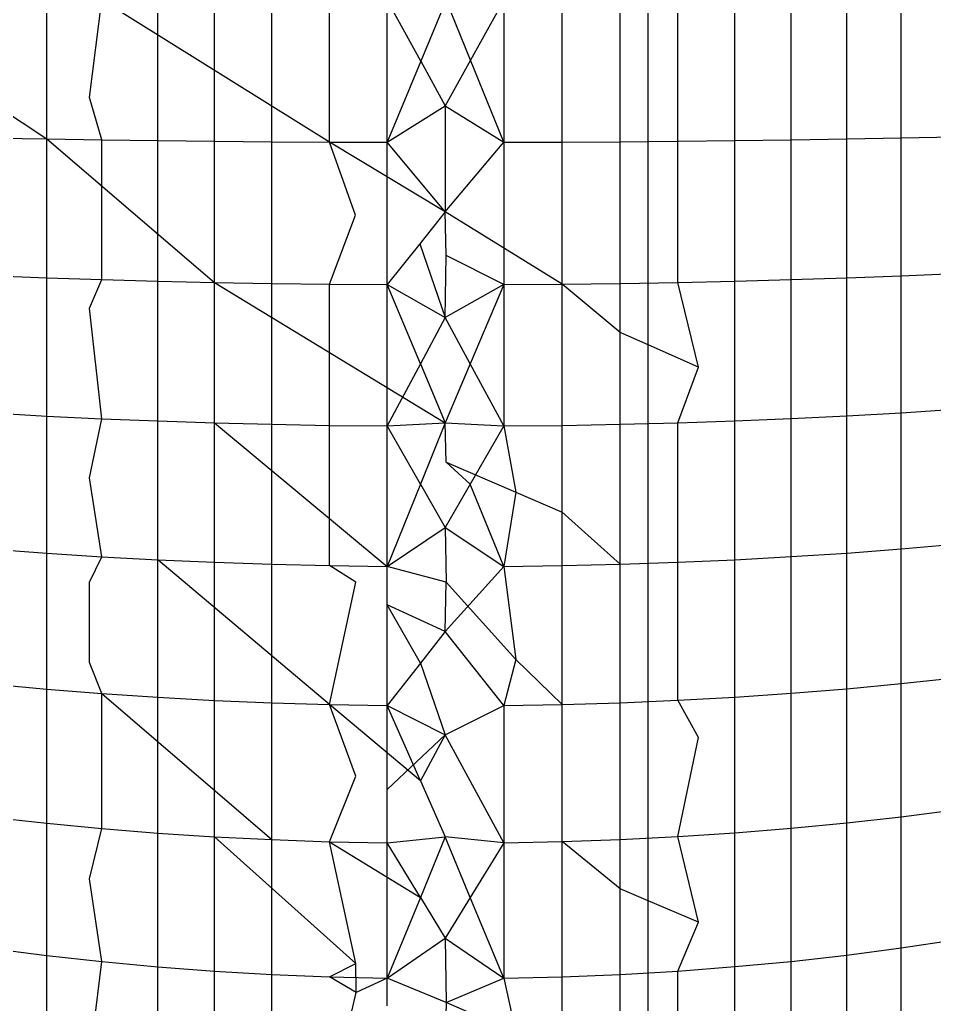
# Model space of a CAD drawing. Header units: inches. Extents: x 17 to 4615, y 5 to 3256.
# Drawn here: x 742.636 to 743.486, y 2589.219 to 2590.134 of the extents above; entities that cross this region are included whole.
import ezdxf

# ---------------------------------------------------------------- set-up
doc = ezdxf.new("R2010")
doc.units = ezdxf.units.IN
doc.header["$MEASUREMENT"] = 0

msp = doc.modelspace()

# ---------------------------------------------------------------- linework, layer by layer
for p, q in [((743.2201, 2589.83184), (743.2201, 2590.18482)), ((742.46644, 2590.15232), (742.6612, 2590.02305)), ((742.6612, 2590.02305), (742.6612, 2590.15232)), ((742.70103, 2590.06164), (742.71244, 2590.15232)), ((742.92375, 2590.02015), (742.71244, 2590.15232)), ((742.76441, 2590.02149), (742.76441, 2590.15232)), ((742.81706, 2590.02091), (742.81706, 2590.15232)), ((742.87022, 2590.02048), (742.87022, 2590.15232)), ((742.92375, 2590.02015), (742.92375, 2590.15232)), ((742.97755, 2590.01996), (742.97755, 2590.15232)), ((743.00875, 2590.09528), (742.97755, 2590.15232)), ((743.03239, 2590.15232), (743.00875, 2590.09528)), ((743.05498, 2590.09637), (743.03239, 2590.15232)), ((743.08583, 2590.15232), (743.05498, 2590.09637)), ((743.08583, 2590.15232), (743.08583, 2590.01996)), ((743.14006, 2590.02015), (743.14006, 2590.15232)), ((743.19398, 2590.02048), (743.19398, 2590.15232)), ((743.24754, 2590.02094), (743.24754, 2590.15232)), ((743.30058, 2590.02152), (743.30058, 2590.15232)), ((743.35295, 2590.02225), (743.35295, 2590.15232)), ((743.40452, 2590.02308), (743.40452, 2590.15232)), ((743.45518, 2590.02405), (743.45518, 2590.15232)), ((743.00875, 2590.09528), (742.97755, 2590.01996)), ((743.00875, 2590.09528), (743.03147, 2590.05375)), ((743.05498, 2590.09637), (743.03147, 2590.05375)), ((743.08583, 2590.01996), (743.05498, 2590.09637)), ((742.71244, 2590.02219), (742.70103, 2590.06164)), ((742.97755, 2590.01996), (743.03147, 2590.05375)), ((743.03147, 2590.05375), (743.08583, 2590.01996)), ((743.03147, 2590.05375), (743.03147, 2589.9553)), ((742.61088, 2590.02399), (742.6612, 2590.02305)), ((743.40452, 2590.02308), (743.45518, 2590.02405)), ((743.45518, 2590.02405), (743.50483, 2590.02515)), ((743.45518, 2589.89609), (743.45518, 2590.02405)), ((742.6612, 2590.02305), (742.71244, 2590.02219)), ((742.6612, 2589.89405), (742.6612, 2590.02305)), ((742.6612, 2590.02305), (742.81706, 2589.88984)), ((742.71244, 2590.02219), (742.76441, 2590.02149)), ((742.71244, 2589.8924), (742.71244, 2590.02219)), ((742.76441, 2590.02149), (742.81706, 2590.02091)), ((742.76441, 2589.891), (742.76441, 2590.02149)), ((742.81706, 2590.02091), (742.87022, 2590.02048)), ((742.81706, 2589.88984), (742.81706, 2590.02091)), ((742.87022, 2590.02048), (742.92375, 2590.02015)), ((742.87022, 2589.88892), (742.87022, 2590.02048)), ((742.92375, 2590.02015), (742.97755, 2590.01996)), ((742.94797, 2589.95232), (742.92375, 2590.02015)), ((743.03147, 2589.9553), (742.92375, 2590.02015)), ((743.03147, 2589.9553), (742.97755, 2590.01996)), ((742.97755, 2589.88788), (742.97755, 2590.01996)), ((743.03147, 2589.9553), (743.08583, 2590.01996)), ((743.08583, 2590.01996), (743.14006, 2590.02015)), ((743.08583, 2590.01996), (743.08583, 2589.88788)), ((743.14006, 2590.02015), (743.19398, 2590.02048)), ((743.14006, 2589.88828), (743.14006, 2590.02015)), ((743.19398, 2590.02048), (743.24754, 2590.02094)), ((743.19398, 2589.88895), (743.19398, 2590.02048)), ((743.24754, 2590.02094), (743.30058, 2590.02152)), ((743.24754, 2589.88987), (743.24754, 2590.02094)), ((743.30058, 2590.02152), (743.35295, 2590.02225)), ((743.30058, 2589.89106), (743.30058, 2590.02152)), ((743.35295, 2590.02225), (743.40452, 2590.02308)), ((743.35295, 2589.89249), (743.35295, 2590.02225)), ((743.40452, 2589.89417), (743.40452, 2590.02308)), ((742.92375, 2589.88828), (742.94797, 2589.95232)), ((743.03147, 2589.9553), (743.00788, 2589.9258)), ((743.03239, 2589.91494), (743.03147, 2589.9553)), ((743.14006, 2589.88828), (743.03147, 2589.9553)), ((743.00788, 2589.9258), (742.97755, 2589.88788)), ((743.00788, 2589.9258), (743.03147, 2589.85712)), ((743.03147, 2589.85712), (743.03239, 2589.91494)), ((743.08583, 2589.88788), (743.03239, 2589.91494)), ((742.61088, 2589.89597), (742.6612, 2589.89405)), ((743.40452, 2589.89417), (743.45518, 2589.89609)), ((743.45518, 2589.89609), (743.50483, 2589.89826)), ((743.45518, 2589.76874), (743.45518, 2589.89609)), ((742.6612, 2589.89405), (742.71244, 2589.8924)), ((742.6612, 2589.76572), (742.6612, 2589.89405)), ((742.70103, 2589.86596), (742.71244, 2589.8924)), ((742.71244, 2589.8924), (742.76441, 2589.891)), ((742.76441, 2589.891), (742.81706, 2589.88984)), ((742.76441, 2589.76111), (742.76441, 2589.891)), ((742.81706, 2589.88984), (742.87022, 2589.88892)), ((742.81706, 2589.88984), (743.03147, 2589.75934)), ((742.81706, 2589.75937), (742.81706, 2589.88984)), ((742.87022, 2589.88892), (742.92375, 2589.88828)), ((742.87022, 2589.75803), (742.87022, 2589.88892)), ((742.92375, 2589.88828), (742.97755, 2589.88788)), ((742.92375, 2589.75705), (742.92375, 2589.88828)), ((742.97755, 2589.75647), (742.97755, 2589.88788)), ((742.97755, 2589.88788), (743.03147, 2589.85712)), ((743.00847, 2589.81418), (742.97755, 2589.88788)), ((743.08583, 2589.88788), (743.03147, 2589.85712)), ((743.08583, 2589.88788), (743.05466, 2589.81418)), ((743.08583, 2589.88788), (743.14006, 2589.88828)), ((743.08583, 2589.88788), (743.08583, 2589.75647)), ((743.14006, 2589.88828), (743.19398, 2589.88895)), ((743.14006, 2589.75708), (743.14006, 2589.88828)), ((743.19398, 2589.84341), (743.14006, 2589.88828)), ((743.19398, 2589.88895), (743.24754, 2589.88987)), ((743.19398, 2589.84341), (743.19398, 2589.88895)), ((743.24754, 2589.88987), (743.30058, 2589.89106)), ((743.2667, 2589.81121), (743.24754, 2589.88987)), ((743.30058, 2589.89106), (743.35295, 2589.89249)), ((743.30058, 2589.7612), (743.30058, 2589.89106)), ((743.35295, 2589.89249), (743.40452, 2589.89417)), ((743.35295, 2589.76334), (743.35295, 2589.89249)), ((743.40452, 2589.76587), (743.40452, 2589.89417)), ((742.71244, 2589.76322), (742.70103, 2589.86596)), ((743.03147, 2589.85712), (743.00847, 2589.81418)), ((743.05466, 2589.81418), (743.03147, 2589.85712)), ((743.19398, 2589.75806), (743.19398, 2589.84341)), ((743.2201, 2589.83184), (743.19398, 2589.84341)), ((743.2667, 2589.81121), (743.2201, 2589.83184)), ((743.2201, 2589.31543), (743.2201, 2589.83184)), ((743.00847, 2589.81418), (742.97755, 2589.75647)), ((743.00847, 2589.81418), (743.03147, 2589.75934)), ((743.05466, 2589.81418), (743.03147, 2589.75934)), ((743.08583, 2589.75647), (743.05466, 2589.81418)), ((743.24754, 2589.75943), (743.2667, 2589.81121)), ((742.61088, 2589.76856), (742.6612, 2589.76572)), ((743.40452, 2589.76587), (743.45518, 2589.76874)), ((743.45518, 2589.76874), (743.50483, 2589.77201)), ((743.45518, 2589.64234), (743.45518, 2589.76874)), ((742.6612, 2589.76572), (742.71244, 2589.76322)), ((742.6612, 2589.63828), (742.6612, 2589.76572)), ((742.70103, 2589.70847), (742.71244, 2589.76322)), ((742.71244, 2589.76322), (742.76441, 2589.76111)), ((742.76441, 2589.76111), (742.81706, 2589.75937)), ((742.76441, 2589.63218), (742.76441, 2589.76111)), ((742.81706, 2589.75937), (742.87022, 2589.75803)), ((742.81706, 2589.75937), (742.97755, 2589.62601)), ((742.81706, 2589.62989), (742.81706, 2589.75937)), ((742.97755, 2589.75647), (743.03147, 2589.75934)), ((743.03147, 2589.75934), (743.00844, 2589.7024)), ((743.03147, 2589.75934), (743.08583, 2589.75647)), ((743.03239, 2589.72286), (743.03147, 2589.75934)), ((743.19398, 2589.75806), (743.24754, 2589.75943)), ((743.24754, 2589.75943), (743.30058, 2589.7612)), ((743.24754, 2589.62995), (743.24754, 2589.75943)), ((743.30058, 2589.7612), (743.35295, 2589.76334)), ((743.30058, 2589.6323), (743.30058, 2589.7612)), ((743.35295, 2589.76334), (743.40452, 2589.76587)), ((743.35295, 2589.63514), (743.35295, 2589.76334)), ((743.40452, 2589.63849), (743.40452, 2589.76587)), ((742.87022, 2589.75803), (742.92375, 2589.75705)), ((742.87022, 2589.62809), (742.87022, 2589.75803)), ((742.92375, 2589.75705), (742.97755, 2589.75647)), ((742.92375, 2589.6268), (742.92375, 2589.75705)), ((742.97755, 2589.62601), (742.97755, 2589.75647)), ((743.00844, 2589.7024), (742.97755, 2589.75647)), ((743.08583, 2589.75647), (743.05469, 2589.7024)), ((743.08583, 2589.75647), (743.14006, 2589.75708)), ((743.08583, 2589.75647), (743.09694, 2589.69498)), ((743.14006, 2589.75708), (743.19398, 2589.75806)), ((743.14006, 2589.67637), (743.14006, 2589.75708)), ((743.19398, 2589.62812), (743.19398, 2589.75806)), ((743.05469, 2589.7024), (743.03239, 2589.72286)), ((743.03239, 2589.72286), (743.09694, 2589.69498)), ((742.71244, 2589.63498), (742.70103, 2589.70847)), ((743.00844, 2589.7024), (742.97755, 2589.62601)), ((743.00844, 2589.7024), (743.03147, 2589.66208)), ((743.05469, 2589.7024), (743.03147, 2589.66208)), ((743.08583, 2589.62601), (743.05469, 2589.7024)), ((743.09694, 2589.69498), (743.08583, 2589.62601)), ((743.09694, 2589.69498), (743.14006, 2589.67637)), ((743.14006, 2589.6268), (743.14006, 2589.67637)), ((743.14006, 2589.67637), (743.19398, 2589.62812)), ((742.97755, 2589.62601), (743.03147, 2589.66208)), ((743.03147, 2589.66208), (743.08583, 2589.62601)), ((743.03147, 2589.66208), (743.03239, 2589.61155)), ((742.61088, 2589.64209), (742.6612, 2589.63828)), ((743.40452, 2589.63849), (743.45518, 2589.64234)), ((743.45518, 2589.64234), (743.50483, 2589.64667)), ((743.45518, 2589.51716), (743.45518, 2589.64234)), ((742.6612, 2589.63828), (742.71244, 2589.63498)), ((742.6612, 2589.51212), (742.6612, 2589.63828)), ((742.70103, 2589.61155), (742.71244, 2589.63498)), ((742.71244, 2589.63498), (742.76441, 2589.63218)), ((742.76441, 2589.63218), (742.81706, 2589.62989)), ((742.76441, 2589.50449), (742.76441, 2589.63218)), ((742.92375, 2589.49778), (742.76441, 2589.63218)), ((743.24754, 2589.62995), (743.30058, 2589.6323)), ((743.30058, 2589.6323), (743.35295, 2589.63514)), ((743.30058, 2589.50464), (743.30058, 2589.6323)), ((743.35295, 2589.63514), (743.40452, 2589.63849)), ((743.35295, 2589.50818), (743.35295, 2589.63514)), ((743.40452, 2589.51236), (743.40452, 2589.63849)), ((742.81706, 2589.62989), (742.87022, 2589.62809)), ((742.81706, 2589.50162), (742.81706, 2589.62989)), ((742.87022, 2589.62809), (742.92375, 2589.6268)), ((742.87022, 2589.49939), (742.87022, 2589.62809)), ((742.92375, 2589.6268), (742.97755, 2589.62601)), ((742.94823, 2589.61155), (742.92375, 2589.6268)), ((742.97755, 2589.59045), (742.97755, 2589.62601)), ((743.03239, 2589.61155), (742.97755, 2589.62601)), ((743.03147, 2589.56546), (743.08583, 2589.62601)), ((743.08583, 2589.62601), (743.14006, 2589.6268)), ((743.08583, 2589.62601), (743.09702, 2589.53945)), ((743.14006, 2589.6268), (743.19398, 2589.62812)), ((743.14006, 2589.49781), (743.14006, 2589.6268)), ((743.19398, 2589.62812), (743.24754, 2589.62995)), ((743.19398, 2589.49942), (743.19398, 2589.62812)), ((743.24754, 2589.50171), (743.24754, 2589.62995)), ((742.70103, 2589.53689), (742.70103, 2589.61155)), ((742.92375, 2589.49778), (742.94823, 2589.61155)), ((743.03147, 2589.56546), (743.03239, 2589.61155)), ((743.03239, 2589.61155), (743.09702, 2589.53945)), ((742.97755, 2589.49683), (742.97755, 2589.59045)), ((743.03147, 2589.56546), (742.97755, 2589.59045)), ((743.00851, 2589.53623), (742.97755, 2589.59045)), ((743.03147, 2589.56546), (743.00851, 2589.53623)), ((743.08583, 2589.49683), (743.03147, 2589.56546)), ((743.09702, 2589.53945), (743.08583, 2589.49683)), ((743.09702, 2589.53945), (743.14006, 2589.49781)), ((742.71244, 2589.508), (742.70103, 2589.53689)), ((743.00851, 2589.53623), (742.97755, 2589.49683)), ((743.00851, 2589.53623), (743.03147, 2589.46964)), ((743.45518, 2589.51716), (743.50483, 2589.52253)), ((742.61088, 2589.51682), (742.6612, 2589.51212)), ((742.6612, 2589.51212), (742.71244, 2589.508)), ((742.6612, 2589.38749), (742.6612, 2589.51212)), ((743.35295, 2589.50818), (743.40452, 2589.51236)), ((743.40452, 2589.51236), (743.45518, 2589.51716)), ((743.40452, 2589.38776), (743.40452, 2589.51236)), ((743.45518, 2589.3935), (743.45518, 2589.51716)), ((742.71244, 2589.508), (742.76441, 2589.50449)), ((742.71244, 2589.38257), (742.71244, 2589.508)), ((742.71244, 2589.508), (742.87022, 2589.37229)), ((742.76441, 2589.50449), (742.81706, 2589.50162)), ((742.76441, 2589.37839), (742.76441, 2589.50449)), ((743.24754, 2589.50171), (743.30058, 2589.50464)), ((743.30058, 2589.50464), (743.35295, 2589.50818)), ((743.30058, 2589.37854), (743.30058, 2589.50464)), ((743.35295, 2589.38279), (743.35295, 2589.50818)), ((742.81706, 2589.50162), (742.87022, 2589.49939)), ((742.81706, 2589.37494), (742.81706, 2589.50162)), ((742.87022, 2589.49939), (742.92375, 2589.49778)), ((742.87022, 2589.37229), (742.87022, 2589.49939)), ((742.92375, 2589.49778), (742.97755, 2589.49683)), ((742.94837, 2589.43136), (742.92375, 2589.49778)), ((743.00848, 2589.42681), (742.92375, 2589.49778)), ((742.97755, 2589.49683), (743.03147, 2589.46964)), ((742.97755, 2589.41891), (742.97755, 2589.49683)), ((743.00848, 2589.42681), (742.97755, 2589.49683)), ((743.03147, 2589.46964), (743.08583, 2589.49683)), ((743.08583, 2589.49683), (743.14006, 2589.49781)), ((743.08583, 2589.49683), (743.08583, 2589.36921)), ((743.14006, 2589.49781), (743.19398, 2589.49942)), ((743.14006, 2589.3704), (743.14006, 2589.49781)), ((743.19398, 2589.49942), (743.24754, 2589.50171)), ((743.19398, 2589.37232), (743.19398, 2589.49942)), ((743.2667, 2589.46703), (743.24754, 2589.50171)), ((743.03147, 2589.46964), (742.97755, 2589.41891)), ((743.03147, 2589.46964), (743.00848, 2589.42681)), ((743.08583, 2589.36921), (743.03147, 2589.46964)), ((743.24754, 2589.37507), (743.2667, 2589.46703)), ((742.92375, 2589.37037), (742.94837, 2589.43136)), ((743.00848, 2589.42681), (743.03147, 2589.37473)), ((742.97755, 2589.36921), (742.97755, 2589.41891)), ((742.61088, 2589.3931), (742.6612, 2589.38749)), ((743.40452, 2589.38776), (743.45518, 2589.3935)), ((743.45518, 2589.3935), (743.50483, 2589.39994)), ((743.45518, 2589.27164), (743.45518, 2589.3935)), ((742.6612, 2589.38749), (742.71244, 2589.38257)), ((742.6612, 2589.26468), (742.6612, 2589.38749)), ((743.35295, 2589.38279), (743.40452, 2589.38776)), ((743.40452, 2589.26502), (743.40452, 2589.38776)), ((742.70103, 2589.33595), (742.71244, 2589.38257)), ((742.71244, 2589.38257), (742.76441, 2589.37839)), ((742.76441, 2589.37839), (742.81706, 2589.37494)), ((742.76441, 2589.25412), (742.76441, 2589.37839)), ((742.81706, 2589.37494), (742.87022, 2589.37229)), ((742.94851, 2589.25723), (742.81706, 2589.37494)), ((742.81706, 2589.25016), (742.81706, 2589.37494)), ((742.97755, 2589.36921), (743.03147, 2589.37473)), ((743.03147, 2589.37473), (743.00842, 2589.31862)), ((743.08583, 2589.36921), (743.03147, 2589.37473)), ((743.05471, 2589.31862), (743.03147, 2589.37473)), ((743.19398, 2589.37232), (743.24754, 2589.37507)), ((743.24754, 2589.37507), (743.30058, 2589.37854)), ((743.2667, 2589.29555), (743.24754, 2589.37507)), ((743.30058, 2589.37854), (743.35295, 2589.38279)), ((743.30058, 2589.25431), (743.30058, 2589.37854)), ((743.35295, 2589.25922), (743.35295, 2589.38279)), ((742.87022, 2589.37229), (742.92375, 2589.37037)), ((742.87022, 2589.24704), (742.87022, 2589.37229)), ((742.92375, 2589.37037), (742.97755, 2589.36921)), ((742.94851, 2589.25723), (742.92375, 2589.37037)), ((742.92375, 2589.37037), (743.00842, 2589.31862)), ((742.97755, 2589.24347), (742.97755, 2589.36921)), ((743.00842, 2589.31862), (742.97755, 2589.36921)), ((743.08583, 2589.36921), (743.05471, 2589.31862)), ((743.08583, 2589.36921), (743.14006, 2589.3704)), ((743.08583, 2589.36921), (743.08583, 2589.24347)), ((743.14006, 2589.3704), (743.19398, 2589.37232)), ((743.14006, 2589.24485), (743.14006, 2589.3704)), ((743.19398, 2589.32658), (743.14006, 2589.3704)), ((743.19398, 2589.32658), (743.19398, 2589.37232)), ((742.71244, 2589.25898), (742.70103, 2589.33595)), ((743.19398, 2589.24711), (743.19398, 2589.32658)), ((743.2201, 2589.31543), (743.19398, 2589.32658)), ((743.00842, 2589.31862), (742.97755, 2589.24347)), ((743.00842, 2589.31862), (743.03147, 2589.28086)), ((743.05471, 2589.31862), (743.03147, 2589.28086)), ((743.08583, 2589.24347), (743.05471, 2589.31862)), ((743.2667, 2589.29555), (743.2201, 2589.31543)), ((743.2201, 2588.94379), (743.2201, 2589.31543)), ((743.24754, 2589.25025), (743.2667, 2589.29555)), ((742.97755, 2589.24347), (743.03147, 2589.28086)), ((743.03147, 2589.28086), (743.08583, 2589.24347)), ((743.03147, 2589.28086), (743.03239, 2589.22087)), ((743.45518, 2589.27164), (743.50483, 2589.27912)), ((742.61088, 2589.27121), (742.6612, 2589.26468)), ((743.35295, 2589.25922), (743.40452, 2589.26502)), ((743.40452, 2589.26502), (743.45518, 2589.27164)), ((743.40452, 2589.14441), (743.40452, 2589.26502)), ((743.45518, 2589.15195), (743.45518, 2589.27164)), ((742.6612, 2589.26468), (742.71244, 2589.25898)), ((742.6612, 2589.18548), (742.6612, 2589.26468)), ((742.70103, 2589.16825), (742.71244, 2589.25898)), ((742.71244, 2589.25898), (742.76441, 2589.25412)), ((742.92375, 2589.24482), (742.94851, 2589.25723)), ((742.94853, 2589.23016), (742.94851, 2589.25723)), ((743.30058, 2589.25431), (743.35295, 2589.25922)), ((743.35295, 2589.13782), (743.35295, 2589.25922)), ((742.76441, 2589.25412), (742.81706, 2589.25016)), ((742.76441, 2589.13205), (742.76441, 2589.25412)), ((742.81706, 2589.25016), (742.87022, 2589.24704)), ((742.81706, 2589.12751), (742.81706, 2589.25016)), ((742.87022, 2589.24704), (742.92375, 2589.24482)), ((742.87022, 2589.124), (742.87022, 2589.24704)), ((743.14006, 2589.24485), (743.19398, 2589.24711)), ((743.19398, 2589.24711), (743.24754, 2589.25025)), ((743.19398, 2589.15084), (743.19398, 2589.24711)), ((743.24754, 2589.25025), (743.30058, 2589.25431)), ((743.24754, 2589.12763), (743.24754, 2589.25025)), ((743.30058, 2589.13224), (743.30058, 2589.25431)), ((742.92375, 2589.24482), (742.97755, 2589.24347)), ((742.94853, 2589.23016), (742.92375, 2589.24482)), ((742.97755, 2589.24347), (742.94853, 2589.23016)), ((742.97755, 2589.21775), (742.97755, 2589.24347)), ((743.03239, 2589.22087), (742.97755, 2589.24347)), ((743.03239, 2589.22087), (743.08583, 2589.24347)), ((743.08583, 2589.24347), (743.14006, 2589.24485)), ((743.08583, 2589.24347), (743.09718, 2589.19279)), ((743.14006, 2589.17421), (743.14006, 2589.24485)), ((742.92375, 2589.12146), (742.94853, 2589.23016)), ((743.03239, 2589.22087), (743.03147, 2589.18815)), ((743.09718, 2589.19279), (743.03239, 2589.22087))]:
    msp.add_line(p, q)

doc.saveas('drawing.dxf')
